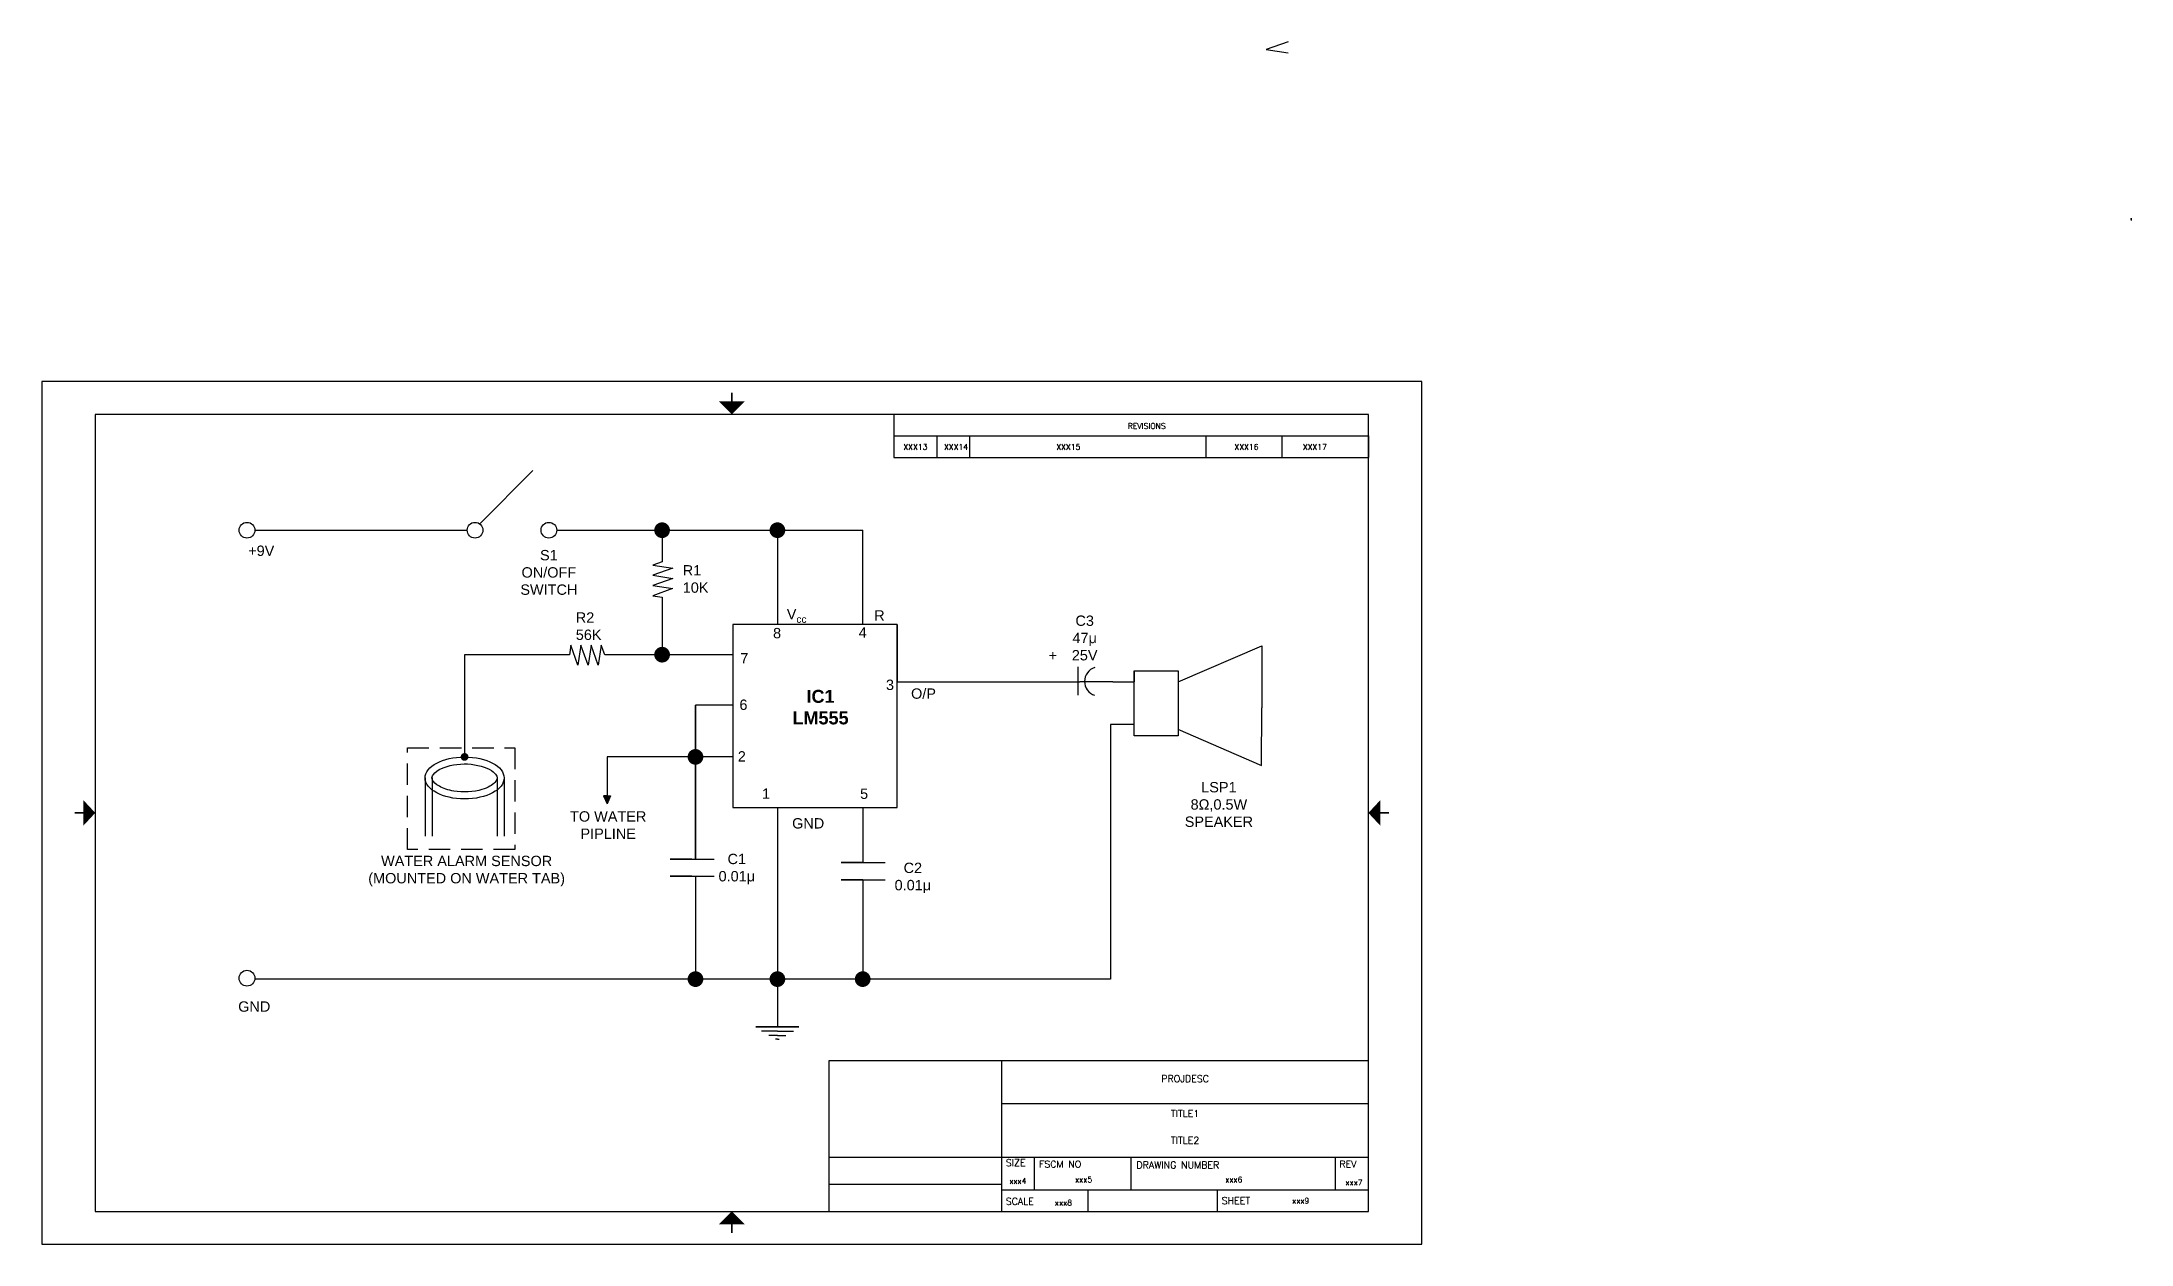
# Model space of a CAD drawing. Header units: millimetres. Extents: x 0 to 24.2, y 0 to 13.9.
import ezdxf
from ezdxf.enums import TextEntityAlignment as Align

# ---------------------------------------------------------------- set-up
doc = ezdxf.new("R2010")
doc.units = ezdxf.units.MM
doc.header["$MEASUREMENT"] = 0
doc.linetypes.add('HIDDEN', pattern=[0.375, 0.25, -0.125])
for name, color, linetype in [('hidden', 7, 'HIDDEN'), ('TB_LABELS', 1, 'Continuous'), ('Title Block', 7, 'Continuous'), ('Viewport', 7, 'Continuous')]:
    doc.layers.add(name, color=color, linetype=linetype)
doc.styles.add('Roman', font='romans')
doc.styles.add('WD', font='romans.shx')

# ---------------------------------------------------------------- blocks, each defined once
blk = doc.blocks.new('ANSI_border_B')
at = {"layer": 'Title Block'}
for p, q in [((0, 10), (0, 0)), ((16, 10), (0, 10)), ((16, 0), (16, 10)), ((0.62, 9.62), (0.62, 0.38)), ((15.38, 9.62), (0.62, 9.62)), ((9.88, 9.62), (9.88, 9.37)), ((15.38, 0.38), (15.38, 9.62)), ((9.88, 9.37), (15.38, 9.37)), ((0.62, 0.38), (15.38, 0.38)), ((0, 0), (16, 0))]:
    blk.add_line(p, q, dxfattribs=at)
at = {"layer": 'Title Block', "const_width": 0.02}
for points in [[(8, 9.87), (8, 9.77)], [(0.38, 5), (0.48, 5)], [(15.62, 5), (15.52, 5)], [(8, 0.13), (8, 0.23)]]:
    blk.add_lwpolyline(points, dxfattribs=at)
at = {"layer": 'Title Block'}
for points in [[(7.85, 9.77), (8.15, 9.77), (8, 9.62)], [(0.48, 4.85), (0.48, 5.15), (0.62, 5)], [(15.52, 4.85), (15.52, 5.15), (15.38, 5)], [(7.85, 0.23), (8.15, 0.23), (8, 0.38)]]:
    blk.add_solid(points, dxfattribs=at)
at = {"layer": 'Title Block', "style": 'Roman'}
blk.add_text('REVISIONS', height=0.065, dxfattribs=at).set_placement((12.5902, 9.4525))
blk = doc.blocks.new('ANSI_REVblock_B')
blk.add_line((0, 0), (0, -0.25))
at = {"layer": 'Title Block'}
for p, q in [((-5.5, 0), (-5.5, -0.25)), ((-5.5, 0), (0, 0)), ((-5, -0.25), (-5, 0)), ((-4.62, -0.25), (-4.62, 0)), ((-1.88, -0.25), (-1.88, 0)), ((-1, -0.25), (-1, 0)), ((-5.5, -0.25), (0, -0.25))]:
    blk.add_line(p, q, dxfattribs=at)
at = {"style": 'WD'}
for tag, p in [('ZONE', (-5.391, -0.16)), ('REV', (-4.92, -0.16)), ('DESCRIPTION', (-3.618, -0.16)), ('DATE', (-1.552, -0.16)), ('APPROVED', (-0.759, -0.16))]:
    blk.add_attdef(tag, p, '', height=0.065, dxfattribs=at)
at = {"style": 'WD', "flags": 1}
blk.add_attdef('WD_TB', (-4.505, -0.154), '', height=0.03, dxfattribs=at)
blk = doc.blocks.new('ANSI_tblock_desc_B')
for p, q in [((0, 0), (0, 1.75)), ((-6.25, 0), (0, 0))]:
    blk.add_line(p, q)
at = {"layer": 'Title Block'}
for p, q in [((-6.25, 0), (-6.25, 1.75)), ((-6.25, 1.75), (0, 1.75)), ((-4.25, 0), (-4.25, 1.75)), ((-4.25, 1.25), (0, 1.25)), ((-6.25, 0.63), (0, 0.63)), ((-3.87, 0.25), (-3.87, 0.63)), ((-2.75, 0.25), (-2.75, 0.63)), ((-0.38, 0.25), (-0.38, 0.63)), ((-6.25, 0.315), (-4.25, 0.315)), ((-4.25, 0.25), (0, 0.25)), ((-3.25, 0), (-3.25, 0.25)), ((-1.75, 0), (-1.75, 0.25))]:
    blk.add_line(p, q, dxfattribs=at)
at = {"color": 0, "style": 'Roman', "flags": 8}
for tag, p in [('FNAME', (-15.442, 4.043)), ('REVDATE', (-15.442, 1.789)), ('USER', (-15.442, -0.38))]:
    blk.add_attdef(tag, p, '', height=0.15, rotation=90, dxfattribs=at)
at = {"style": 'WD'}
for tag, p in [('PROJDESC', (-2.125, 1.5)), ('TITLE1', (-2.125, 1.095)), ('TITLE2', (-2.125, 0.785))]:
    blk.add_attdef(tag, text='', height=0.08, dxfattribs=at).set_placement(p, align=Align.CENTER)
at = {"style": 'WD', "flags": 1}
blk.add_attdef('WD_TB', (-5.57, 0.177), '', height=0.086, dxfattribs=at)
at = {"style": 'WD'}
for tag, p in [('SIZE', (-4.162, 0.32)), ('FSCM_NO', (-3.4, 0.337)), ('DWG_NO', (-1.659, 0.337)), ('REV', (-0.265, 0.303)), ('SCALE', (-3.634, 0.069)), ('SHEET', (-0.883, 0.092))]:
    blk.add_attdef(tag, p, '', height=0.065, dxfattribs=at)
at = {"layer": 'TB_LABELS', "style": 'WD'}
for s, p in [('SIZE', (-4.204, 0.604)), ('FSCM NO', (-3.819, 0.588)), ('DRAWING NUMBER', (-2.689, 0.579)), ('REV', (-0.336, 0.588)), ('SCALE', (-4.204, 0.158)), ('SHEET', (-1.701, 0.164))]:
    blk.add_text(s, height=0.08, dxfattribs=at).set_placement(p, align=Align.TOP_LEFT)

msp = doc.modelspace()

# ---------------------------------------------------------------- hatches: boundary and pattern name
h = msp.add_hatch(color=256)
h.dxf.hatch_style = 1
h.paths.add_polyline_path([(6.554, 5.106), (6.594, 5.196), (6.554, 5.196), (6.514, 5.196)])

# ---------------------------------------------------------------- linework, layer by layer
for p, q in [((14.449, 13.939), (14.196, 13.849)), ((14.196, 13.849), (14.449, 13.811)), ((24.223, 11.879), (24.223, 11.892)), ((24.224, 11.895), (24.224, 11.869)), ((5.077, 8.35), (5.691, 8.97)), ((2.47, 8.277), (4.925, 8.277)), ((5.97, 8.277), (9.227, 8.277)), ((7.192, 8.277), (7.192, 7.911)), ((8.528, 8.277), (8.528, 7.183)), ((9.227, 8.277), (9.517, 8.277)), ((9.517, 7.183), (9.517, 8.277)), ((7.192, 7.911), (7.083, 7.872)), ((7.083, 7.872), (7.315, 7.837)), ((7.315, 7.836), (7.083, 7.754)), ((7.083, 7.754), (7.315, 7.719)), ((7.315, 7.719), (7.083, 7.636)), ((7.083, 7.636), (7.315, 7.601)), ((7.314, 7.6), (7.083, 7.518)), ((7.083, 7.518), (7.192, 7.501)), ((7.192, 7.501), (7.192, 6.834)), ((9.918, 7.183), (9.918, 6.52)), ((4.902, 6.834), (4.902, 5.649)), ((6.117, 6.834), (4.902, 6.834)), ((6.133, 6.943), (6.117, 6.834)), ((6.216, 6.711), (6.133, 6.943)), ((6.251, 6.943), (6.216, 6.711)), ((6.334, 6.711), (6.251, 6.943)), ((6.369, 6.943), (6.334, 6.711)), ((6.452, 6.711), (6.369, 6.943)), ((6.487, 6.943), (6.452, 6.711)), ((6.526, 6.834), (6.487, 6.943)), ((8.011, 6.834), (6.526, 6.834)), ((13.173, 6.519), (14.143, 6.937)), ((14.143, 6.937), (14.143, 6.269)), ((12.013, 6.695), (12.012, 6.363)), ((9.918, 6.52), (12.033, 6.52)), ((12.419, 6.52), (12.033, 6.52)), ((12.419, 6.52), (12.665, 6.52)), ((7.578, 4.465), (7.578, 6.25)), ((7.578, 6.25), (7.578, 4.465)), ((8.011, 6.25), (7.578, 6.25)), ((14.141, 5.551), (14.143, 6.218)), ((14.143, 6.269), (14.143, 6.218)), ((12.665, 6.023), (12.389, 6.023)), ((12.389, 6.023), (12.389, 3.073)), ((12.665, 6.023), (12.665, 6.023)), ((13.172, 5.971), (14.141, 5.551)), ((8.011, 5.649), (6.554, 5.649)), ((6.554, 5.649), (6.554, 5.106)), ((4.443, 5.405), (4.443, 4.729)), ((4.524, 5.405), (4.524, 4.729)), ((5.279, 5.405), (5.279, 4.729)), ((5.36, 5.405), (5.36, 4.729)), ((6.554, 5.196), (6.514, 5.196)), ((6.514, 5.196), (6.554, 5.106)), ((6.554, 5.196), (6.594, 5.196)), ((6.594, 5.196), (6.554, 5.106)), ((8.528, 5.062), (8.528, 3.073)), ((9.517, 5.062), (9.517, 4.423)), ((7.537, 4.465), (7.285, 4.465)), ((7.285, 4.465), (7.796, 4.465)), ((9.517, 4.423), (9.266, 4.423)), ((9.266, 4.423), (9.777, 4.423)), ((7.537, 4.267), (7.285, 4.267)), ((7.285, 4.267), (7.796, 4.267)), ((7.578, 4.267), (7.578, 3.073)), ((9.517, 4.225), (9.266, 4.225)), ((9.266, 4.225), (9.777, 4.225)), ((9.517, 4.225), (9.517, 3.073)), ((2.289, 3.073), (2.288, 3.073)), ((12.389, 3.073), (2.469, 3.073)), ((8.528, 3.143), (8.528, 2.519)), ((8.528, 2.519), (8.28, 2.519)), ((8.28, 2.519), (8.528, 2.519)), ((8.528, 2.47), (8.343, 2.47)), ((8.528, 2.519), (8.777, 2.519)), ((8.777, 2.519), (8.528, 2.519)), ((8.528, 2.47), (8.714, 2.47)), ((8.528, 2.421), (8.429, 2.421)), ((8.528, 2.375), (8.508, 2.375)), ((8.528, 2.421), (8.627, 2.421)), ((8.528, 2.375), (8.549, 2.375))]:
    msp.add_line(p, q)
for points, const_width in [([(7.146, 8.277, 1), (7.237, 8.277, 1)], 0.0909), ([(8.483, 8.277, 1), (8.574, 8.277, 1)], 0.0909), ([(7.146, 6.834, 1), (7.237, 6.834, 1)], 0.0909), ([(4.879, 5.649, 1), (4.924, 5.649, 1)], 0.045), ([(7.533, 5.649, 1), (7.624, 5.649, 1)], 0.0909), ([(7.533, 3.073, 1), (7.624, 3.073, 1)], 0.0909), ([(8.483, 3.073, 1), (8.574, 3.073, 1)], 0.0909), ([(9.472, 3.073, 1), (9.563, 3.073, 1)], 0.0909)]:
    msp.add_lwpolyline(points, format="xyb", close=True, dxfattribs=dict(const_width=const_width))
for points in [[(9.918, 7.183), (8.011, 7.183), (8.011, 5.062), (9.918, 5.062)], [(12.665, 6.52), (12.665, 6.52), (12.665, 6.645), (12.665, 6.645)], [(12.665, 6.645), (13.173, 6.645), (13.173, 5.894), (12.665, 5.894)]]:
    msp.add_lwpolyline(points, close=True)
for centre in [(2.379, 8.277), (5.023, 8.277), (5.879, 8.277), (2.379, 3.084)]:
    msp.add_circle(centre, 0.0909)
msp.add_arc((12.258, 6.524), 0.169, 107.3237, 252.0744)
msp.add_ellipse((4.902, 5.405), major_axis=(0.458, 0), ratio=0.531643)
msp.add_open_spline([(5.279, 5.405), (5.279, 5.417), (5.275, 5.431), (5.247, 5.466), (5.223, 5.487), (5.118, 5.543), (5.006, 5.569), (4.784, 5.567), (4.675, 5.54), (4.565, 5.477), (4.54, 5.45), (4.521, 5.411), (4.521, 5.399), (4.541, 5.36), (4.566, 5.333), (4.652, 5.284), (4.711, 5.264), (4.883, 5.235), (5.007, 5.242), (5.172, 5.291), (5.225, 5.323), (5.273, 5.374), (5.279, 5.391), (5.279, 5.405)], degree=3, knots=[0, 0, 0, 0, 0.391627, 0.391627, 0.783253, 0.783253, 1.585571, 1.585571, 2.387888, 2.387888, 2.89203, 2.89203, 3.396172, 3.396172, 3.900315, 3.900315, 4.404457, 4.404457, 5.224396, 5.224396, 5.818815, 5.818815, 6.283185, 6.283185, 6.283185, 6.283185])
at = {"layer": 'hidden'}
msp.add_lwpolyline([(4.239, 5.756), (5.486, 5.756), (5.486, 4.574), (4.239, 4.574)], close=True, dxfattribs=at)

# ---------------------------------------------------------------- block references
for name, p, values in [('ANSI_REVblock_B', (15.38, 9.37), {'APPROVED': 'XXX17', 'DATE': 'XXX16', 'DESCRIPTION': 'XXX15', 'REV': 'XXX14', 'ZONE': 'XXX13'}), ('ANSI_tblock_desc_B', (15.38, 0.38), {'SHEET': 'xxx9', 'SCALE': 'xxx8', 'REV': 'xxx7', 'DWG_NO': 'xxx6', 'FSCM_NO': 'xxx5', 'SIZE': 'xxx4', 'TITLE2': 'TITLE2', 'TITLE1': 'TITLE1', 'PROJDESC': 'PROJDESC'})]:
    msp.add_blockref(name, p).add_auto_attribs(values)
at = {"layer": 'Viewport'}
msp.add_blockref('ANSI_border_B', (0, 0), dxfattribs=at)

# ---------------------------------------------------------------- texts
at = {"attachment_point": 1}
for s, width, heights, insert, char_height in [('{\\fArial|b0|i0|c0|p34;+9V}', 1.16335, [0], (2.393, 8.099), 0.12), ('\\pxqc;{\\fArial|b0|i0|c0|p34;S1\\PON/OFF SWITCH}', 1.16335, [0], (5.297, 8.048), 0.12), ('\\pxql;{\\fArial|b0|i0|c0|p34;R1 \\P10K}', 1.16335, [0], (7.431, 7.872), 0.12), ('\\pxql;{\\fArial|b0|i0|c0|p34;R2 \\P56K}', 1.16335, [0], (6.191, 7.325), 0.12), ('\\A1;{\\fArial|b0|i0|c0|p34;V\\H0.7x;\\S^ cc;}', 1.16335, [0], (8.637, 7.364), 0.12), ('{\\fArial|b0|i0|c0|p34;R}', 1.16335, [0], (9.651, 7.349), 0.12), ('\\pxqc;{\\fArial|b0|i0|c0|p34;C3\\P47μ\\P25V}', 1.16335, [0], (11.509, 7.288), 0.12), ('{\\fArial|b0|i0|c0|p34;8}', 1.16335, [0], (8.478, 7.144), 0.12), ('{\\fArial|b0|i0|c0|p34;4}', 1.16335, [0], (9.47, 7.15), 0.12), ('{\\fArial|b0|i0|c0|p34;7}', 1.16335, [0], (8.099, 6.853), 0.12), ('{\\fArial|b0|i0|c0|p34;+}', 1.16335, [0], (11.674, 6.886), 0.12), ('{\\fArial|b0|i0|c0|p34;3}', 1.16335, [0], (9.787, 6.545), 0.12), ('{\\fArial|b0|i0|c0|p34;6}', 1.16335, [0], (8.088, 6.314), 0.12), ('\\pxqc;{\\fArial|b1|i0|c0|p34;IC1\\PLM555}', 1.53168, [0.623], (8.262, 6.426), 0.15), ('{\\fArial|b0|i0|c0|p34;O/P}', 1.16335, [0], (10.078, 6.443), 0.12), ('{\\fArial|b0|i0|c0|p34;2}', 1.16335, [0], (8.069, 5.715), 0.12), ('\\pxqc;{\\fArial|b0|i0|c0|p34;LSP1\\P8Ω,0.5W\\PSPEAKER}', 1.16335, [0], (13.065, 5.358), 0.12), ('{\\fArial|b0|i0|c0|p34;1}', 1.16335, [0], (8.35, 5.283), 0.12), ('{\\fArial|b0|i0|c0|p34;5}', 1.16335, [0], (9.487, 5.282), 0.12), ('\\pxqc;{\\fArial|b0|i0|c0|p34;TO WATER\\PPIPLINE}', 1.16335, [0], (5.985, 5.019), 0.12), ('{\\fArial|b0|i0|c0|p34;GND}', 1.16335, [0], (8.699, 4.939), 0.12), ('\\pxqc;{\\fArial|b0|i0|c0|p34;WATER ALARM SENSOR\\P(MOUNTED ON WATER TAB)}', 3.66285, [0.606], (3.094, 4.503), 0.12), ('\\pxqc;{\\fArial|b0|i0|c0|p34;C1\\P0.01μ}', 1.16335, [0], (7.476, 4.526), 0.12), ('\\pxqc;{\\fArial|b0|i0|c0|p34;C2\\P0.01μ}', 1.16335, [0], (9.517, 4.423), 0.12), ('{\\fArial|b0|i0|c0|p34;GND}', 1.16335, [0], (2.277, 2.815), 0.12)]:
    msp.add_mtext_dynamic_manual_height_columns(s, width=width, gutter_width=0.4, heights=heights, dxfattribs=dict(at, insert=insert, char_height=char_height))

doc.saveas('drawing.dxf')
